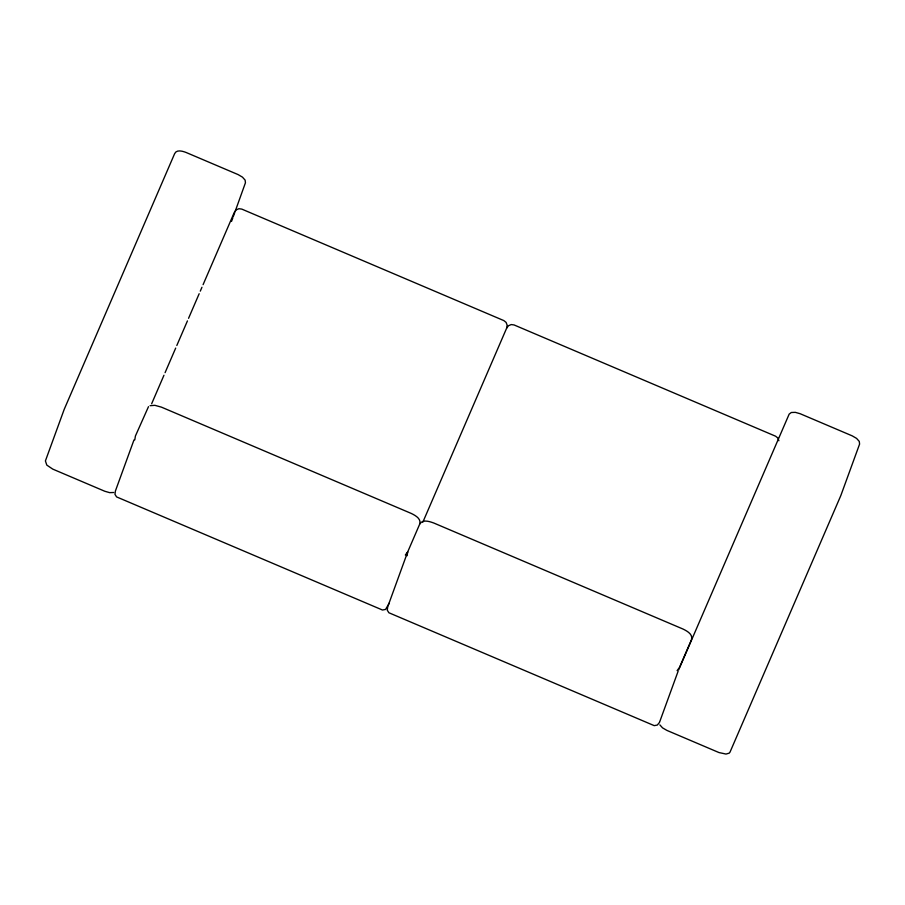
<?xml version="1.0" encoding="UTF-8"?>
<svg xmlns="http://www.w3.org/2000/svg" width="905" height="905" viewBox="0 0 905 905"><rect width="100%" height="100%" fill="white"/><g stroke="black" fill="none" stroke-linecap="round" stroke-linejoin="round"><path stroke-width="1.36" d="M422.85 522.151L506.687 328.062L507.128 325.121L506.087 322.384L503.836 320.585L241.782 209.1L238.92 208.716L236.205 209.858L234.995 211.419M134.777 439.898L135.422 435.995L148.488 406.673M407.08 555.749L407.725 551.846L419.739 524.04C422.635 519.063 429.49 521.484 433.755 523L683.004 629.043C686.963 630.977 693.185 634.303 691.488 639.654L679.474 667.471L677.11 670.628M419.728 524.029C421.425 518.678 415.203 515.352 411.243 513.429L161.452 407.148L154.879 405.327L150.094 405.678M659.553 722.213L678.128 671.205M133.985 439.932L115.399 491.019L114.958 494.322L116.575 496.902L382.464 610.015L385.541 609.438L389.376 602.979M233.332 216.487L245.436 182.799L245.131 180.129L242.438 177.12L238.094 174.586L186.034 152.447C182.652 151.158 176.554 149.28 174.654 153.624L64.187 409.399L45.408 460.928L46.811 465.102L52.762 469.118L104.822 491.268L109.652 492.648L113.691 492.501M231.51 221.42L232.902 217.675M151.667 403.709L163.963 375.247M165.083 372.656L175.694 348.074M176.814 345.484L187.437 320.902M188.557 318.311L199.168 293.729M200.288 291.139L201.962 287.258M203.082 284.668L234.384 212.211M678.648 669.926L789.16 414.128L791.309 412.499L795.348 412.352L800.178 413.732L852.239 435.871L856.583 438.405L859.275 441.414L859.592 444.084L840.813 495.601L730.018 752.112L729.192 753.152L726.002 754.057L718.966 752.553L666.906 730.403L662.562 727.88L659.869 724.882M405.35 555.014L407.714 551.846L387.702 606.87L387.272 610.174L388.879 612.753L654.225 725.64L657.302 725.063L659.451 722.484M506.687 328.062L508.519 325.71L511.223 324.567L514.097 324.952L775.596 436.21L777.848 438.009L778.888 440.735"/></g></svg>
